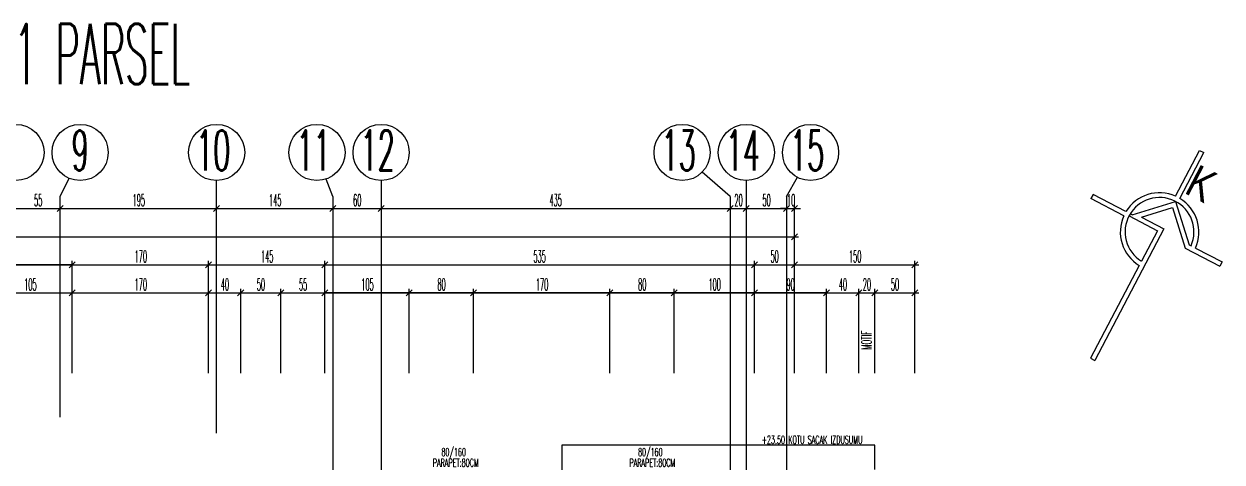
# Model space of a CAD drawing. Extents: x 78 to 306, y -397 to 18.
# Drawn here: x 276.4251 to 276.7237, y -396.4217 to -396.3125 of the extents above; entities that cross this region are included whole.
import ezdxf

# ---------------------------------------------------------------- set-up
doc = ezdxf.new("R2010")
doc.units = 0
doc.header["$LTSCALE"] = 0.5
doc.header["$MEASUREMENT"] = 0
doc.linetypes.add('DASHDOT2', pattern=[0.5, 0.25, -0.125, 0, -0.125])
doc.linetypes.add('DOT2', pattern=[0.125, 0, -0.125])
doc.layers.get('0').update_dxf_attribs({"linetype": 'CONTINUOUS'})
for name, color, linetype in [('AKS', 5, 'DASHDOT2'), ('IZDUSUM', 2, 'DOT2'), ('KAPI', 1, 'CONTINUOUS'), ('KOLON', 4, 'CONTINUOUS'), ('MERDIVEN', 3, 'CONTINUOUS'), ('OLCU', 31, 'CONTINUOUS'), ('TEFRIS', 11, 'CONTINUOUS')]:
    doc.layers.add(name, color=color, linetype=linetype)
doc.styles.add('ICMEKAN', font='romans.shx', dxfattribs={"width": 0.55, "height": 0.2})
doc.styles.add('MİMARİ YAZI', font='arial.ttf')
doc.styles.add('OLCU', font='romans.shx', dxfattribs={"width": 0.6, "height": 0.125})
doc.styles.add('OLCUIC', font='ROMANS.SHX', dxfattribs={"width": 0.4, "height": 0.15})

msp = doc.modelspace()

# ---------------------------------------------------------------- linework, layer by layer
at = {"color": 0, "linetype": 'ByBlock'}
for p, q in [((276.4348939419353, -396.3578098737721), (276.4333939419353, -396.3593098737721)), ((276.4333939419353, -396.3593098737721), (276.4348939419353, -396.3578098737721)), ((276.4738939419353, -396.3578098737721), (276.4723939419353, -396.3593098737721)), ((276.4723939419353, -396.3593098737721), (276.4738939419353, -396.3578098737721)), ((276.5028939419353, -396.3578098737721), (276.5013939419353, -396.3593098737721)), ((276.5013939419353, -396.3593098737721), (276.5028939419353, -396.3578098737721)), ((276.5148939419353, -396.3578098737721), (276.5133939419353, -396.3593098737721)), ((276.5133939419353, -396.3593098737721), (276.5148939419353, -396.3578098737721)), ((276.6018939419353, -396.3578098737721), (276.6003939419353, -396.3593098737721)), ((276.6003939419353, -396.3593098737721), (276.6018939419353, -396.3578098737721)), ((276.6058939419353, -396.3578098737721), (276.6043939419353, -396.3593098737721)), ((276.6043939419353, -396.3593098737721), (276.6058939419353, -396.3578098737721)), ((276.6143939419353, -396.3593098737721), (276.6158939419353, -396.3578098737721)), ((276.6143939419353, -396.3593098737721), (276.6158939419353, -396.3578098737721)), ((276.6178939419353, -396.3578098737721), (276.6163939419353, -396.3593098737721)), ((276.6163939419353, -396.3663098737721), (276.6178939419353, -396.3648098737721)), ((276.4363939419353, -396.3733098737721), (276.4378939419353, -396.3718098737721)), ((276.4378939419353, -396.3718098737721), (276.4363939419353, -396.3733098737721)), ((276.4718939419353, -396.3718098737721), (276.4703939419353, -396.3733098737721)), ((276.4703939419353, -396.3733098737721), (276.4718939419353, -396.3718098737721)), ((276.5008939419353, -396.3718098737721), (276.4993939419353, -396.3733098737721)), ((276.4993939419353, -396.3733098737721), (276.5008939419353, -396.3718098737721)), ((276.6078939419353, -396.3718098737721), (276.6063939419353, -396.3733098737721)), ((276.6063939419353, -396.3733098737721), (276.6078939419353, -396.3718098737721)), ((276.6163939419353, -396.3733098737721), (276.6178939419353, -396.3718098737721)), ((276.6178939419353, -396.3718098737721), (276.6163939419353, -396.3733098737721)), ((276.6463939419353, -396.3733098737721), (276.6478939419353, -396.3718098737721)), ((276.437893941935, -396.3788098737721), (276.436393941935, -396.3803098737721)), ((276.436393941935, -396.3803098737721), (276.437893941935, -396.3788098737721)), ((276.470393941935, -396.3803098737721), (276.471893941935, -396.3788098737721)), ((276.471893941935, -396.3788098737721), (276.470393941935, -396.3803098737721)), ((276.479893941935, -396.3788098737721), (276.478393941935, -396.3803098737721)), ((276.478393941935, -396.3803098737721), (276.479893941935, -396.3788098737721)), ((276.489893941935, -396.3788098737721), (276.488393941935, -396.3803098737721)), ((276.488393941935, -396.3803098737721), (276.489893941935, -396.3788098737721)), ((276.499393941935, -396.3803098737721), (276.500893941935, -396.3788098737721)), ((276.500893941935, -396.3788098737721), (276.499393941935, -396.3803098737721)), ((276.520393941935, -396.3803098737721), (276.521893941935, -396.3788098737721)), ((276.521893941935, -396.3788098737721), (276.520393941935, -396.3803098737721)), ((276.536393941935, -396.3803098737721), (276.537893941935, -396.3788098737721)), ((276.537893941935, -396.3788098737721), (276.536393941935, -396.3803098737721)), ((276.570393941935, -396.3803098737721), (276.571893941935, -396.3788098737721)), ((276.571893941935, -396.3788098737721), (276.570393941935, -396.3803098737721)), ((276.586393941935, -396.3803098737721), (276.587893941935, -396.3788098737721)), ((276.587893941935, -396.3788098737721), (276.586393941935, -396.3803098737721)), ((276.606393941935, -396.3803098737721), (276.607893941935, -396.3788098737721)), ((276.6078939419353, -396.3788098737721), (276.6063939419353, -396.3803098737721)), ((276.6258939419353, -396.3788098737721), (276.6243939419353, -396.3803098737721)), ((276.6243939419353, -396.3803098737721), (276.6258939419353, -396.3788098737721)), ((276.6338939419353, -396.3788098737721), (276.6323939419353, -396.3803098737721)), ((276.6323939419353, -396.3803098737721), (276.6338939419353, -396.3788098737721)), ((276.6378939419353, -396.3788098737721), (276.6363939419353, -396.3803098737721)), ((276.6363939419353, -396.3803098737721), (276.6378939419353, -396.3788098737721)), ((276.6463939419353, -396.3803098737721), (276.6478939419353, -396.3788098737721))]:
    msp.add_line(p, q, dxfattribs=at)
at = {"layer": 'AKS'}
for p, q in [((276.6011439419353, -396.3555598737721), (276.5941364952977, -396.3494664419133)), ((276.4341439419353, -396.3555598737721), (276.4364198420649, -396.3510080735128)), ((276.4731439419353, -396.8395598737721), (276.4731439419353, -396.3515598737721)), ((276.5021439419353, -396.3555598737721), (276.5004287112756, -396.3511765065306)), ((276.5141439419353, -396.3515598737721), (276.5141439419353, -396.8395598737721)), ((276.6051439419354, -396.3515598737721), (276.6051439419354, -396.8395598737721)), ((276.6151439419353, -396.3555598737721), (276.6178885354979, -396.3507568350377)), ((276.4341439419353, -396.8355598737721), (276.4341439419353, -396.3555598737721)), ((276.5021439419353, -396.3555598737721), (276.5021439419353, -396.8355598737721)), ((276.6011439419353, -396.3555598737721), (276.6011439419353, -396.8355598737721)), ((276.6151439419353, -396.3555598737721), (276.6151439419353, -396.8355598737721))]:
    msp.add_line(p, q, dxfattribs=at)
at = {"layer": 'IZDUSUM', "ltscale": 0.6}
for p, q in [((276.637143941933, -396.4175598737687), (276.5591439419293, -396.4175598737687)), ((276.5591439419293, -396.4175598737687), (276.5591439419296, -396.4275598737687)), ((276.637143941933, -396.4235598737721), (276.637143941933, -396.4175598737687))]:
    msp.add_line(p, q, dxfattribs=at)
at = {"layer": 'MERDIVEN', "ltscale": 1.5}
for p, q in [((276.7121160437756, -396.3554509950874), (276.7181038133266, -396.3440368192673)), ((276.7181038133266, -396.3440368192673), (276.719164259473, -396.3445931193669)), ((276.7131764899219, -396.356007295187), (276.719164259473, -396.3445931193669)), ((276.6915540602912, -396.355011391974), (276.6909977601916, -396.3560718381203)), ((276.6991891129195, -396.3603689449127), (276.6909977601916, -396.3560718381203)), ((276.6997454130191, -396.3593084987664), (276.6915540602912, -396.355011391974)), ((276.7013198361061, -396.3601344263471), (276.7120984893179, -396.3567733451511)), ((276.7036279065513, -396.3606690804693), (276.7113117621723, -396.3582730424733)), ((276.7113117621723, -396.3582730424733), (276.7144640192384, -396.3683820174632)), ((276.7120984893179, -396.3567733451511), (276.7154595705139, -396.3675519983628)), ((276.7005114629832, -396.3603864993705), (276.7075813301871, -396.3640952853783)), ((276.7013198361061, -396.3601344263471), (276.7008081311965, -396.3598659907522)), ((276.7036279065513, -396.3606690804693), (276.7091980764329, -396.3635911393316)), ((276.7091980764329, -396.3635911393316), (276.6919690448819, -396.3964339522786)), ((276.7075813301871, -396.3640952853783), (276.7036041085843, -396.3716768574918)), ((276.7144640192384, -396.3683820174632), (276.7231297874389, -396.3729279981617)), ((276.7154595705139, -396.3675519983628), (276.7159712754235, -396.3678204339578)), ((276.7170339936009, -396.3683779259435), (276.7236860875385, -396.3718675520154)), ((276.7030466165985, -396.3727395756692), (276.6909085987356, -396.3958776521791)), ((276.7236860875385, -396.3718675520154), (276.7231297874389, -396.3729279981617)), ((276.6909085987356, -396.3958776521791), (276.6919690448819, -396.3964339522786))]:
    msp.add_line(p, q, dxfattribs=at)
for radius, start, end in [(0.008582367467521017, 336.3194286985035, 238.3184073330993), (0.009779871467521165, 65.82892631147934, 148.8089097203041), (0.009779871467521165, 335.8289263114793, 58.80890972030406), (0.009779871467521165, 155.8289263114793, 238.808909720304)]:
    msp.add_arc((276.7081115532602, -396.3643734354281), radius, start, end, dxfattribs=at)
at = {"layer": 'OLCU', "ltscale": 1.4}
for p, q in [((276.4231439419353, -396.3585598737721), (276.6181439419353, -396.3585598737721)), ((276.4231439419353, -396.3585598737721), (276.4341439419353, -396.3585598737721)), ((276.4341439419353, -396.3585598737721), (276.4731439419353, -396.3585598737721)), ((276.4731439419353, -396.3585598737721), (276.5021439419353, -396.3585598737721)), ((276.5021439419353, -396.3585598737721), (276.5141439419353, -396.3585598737721)), ((276.5141439419353, -396.3585598737721), (276.6011439419353, -396.3585598737721)), ((276.6011439419353, -396.3585598737721), (276.6051439419354, -396.3585598737721)), ((276.6051439419354, -396.3585598737721), (276.6151439419353, -396.3585598737721)), ((276.6151439419353, -396.3585598737721), (276.6136439419353, -396.3585598737721)), ((276.6171439419353, -396.3995598737721), (276.6171439419353, -396.3575598737721)), ((276.6171439419353, -396.3585598737721), (276.6186439419353, -396.3585598737721)), ((276.2291439419353, -396.3655598737721), (276.6171439419353, -396.3655598737721)), ((276.4231439419353, -396.3655598737721), (276.6181439419353, -396.3655598737721)), ((276.4371439419353, -396.3725598737721), (276.3751439419353, -396.3725598737721)), ((276.4231439419353, -396.3725598737721), (276.6481439419353, -396.3725598737721)), ((276.4371439419353, -396.3995598737721), (276.4371439419353, -396.3715598737721)), ((276.4371439419353, -396.3725598737721), (276.4711439419353, -396.3725598737721)), ((276.4711439419353, -396.3995598737721), (276.4711439419353, -396.3715598737721)), ((276.4711439419353, -396.3725598737721), (276.5001439419353, -396.3725598737721)), ((276.5001439419353, -396.3995598737721), (276.5001439419353, -396.3715598737721)), ((276.5001439419353, -396.3725598737721), (276.6071439419353, -396.3725598737721)), ((276.6071439419353, -396.3995598737721), (276.6071439419353, -396.3715598737721)), ((276.6071439419353, -396.3725598737721), (276.6171439419353, -396.3725598737721)), ((276.6171439419353, -396.3725598737721), (276.6471439419353, -396.3725598737721)), ((276.6471439419353, -396.3995598737721), (276.6471439419353, -396.3715598737721)), ((276.416143941935, -396.3795598737721), (276.437143941935, -396.3795598737721)), ((276.4231439419353, -396.3795598737721), (276.6481439419353, -396.3795598737721)), ((276.437143941935, -396.3795598737721), (276.471143941935, -396.3795598737721)), ((276.471143941935, -396.3795598737721), (276.479143941935, -396.3795598737721)), ((276.4791439419347, -396.3995598737721), (276.4791439419347, -396.3785598737721)), ((276.479143941935, -396.3795598737721), (276.489143941935, -396.3795598737721)), ((276.4891439419347, -396.3995598737721), (276.4891439419347, -396.3785598737721)), ((276.489143941935, -396.3795598737721), (276.500143941935, -396.3795598737721)), ((276.521143941935, -396.3795598737721), (276.500143941935, -396.3795598737721)), ((276.5211439419347, -396.3995598737721), (276.5211439419347, -396.3785598737721)), ((276.537143941935, -396.3795598737721), (276.521143941935, -396.3795598737721)), ((276.5371439419347, -396.3995598737721), (276.5371439419347, -396.3785598737721)), ((276.571143941935, -396.3795598737721), (276.537143941935, -396.3795598737721)), ((276.5711439419347, -396.3995598737721), (276.5711439419347, -396.3785598737721)), ((276.587143941935, -396.3795598737721), (276.571143941935, -396.3795598737721)), ((276.5871439419347, -396.3995598737721), (276.5871439419347, -396.3785598737721)), ((276.607143941935, -396.3795598737721), (276.587143941935, -396.3795598737721)), ((276.6251439419353, -396.3795598737721), (276.6071439419353, -396.3795598737721)), ((276.6251439419353, -396.3995598737721), (276.6251439419353, -396.3785598737721)), ((276.6251439419353, -396.3795598737721), (276.6331439419353, -396.3795598737721)), ((276.6331439419353, -396.3995598737721), (276.6331439419353, -396.3785598737721)), ((276.6331439419353, -396.3795598737721), (276.6371439419353, -396.3795598737721)), ((276.6371439419353, -396.3995598737721), (276.6371439419353, -396.3785598737721)), ((276.6371439419353, -396.3795598737721), (276.6471439419353, -396.3795598737721))]:
    msp.add_line(p, q, dxfattribs=at)
at = {"layer": 'TEFRIS'}
for centre in [(276.4231439419353, -396.3445598737721), (276.4391439419353, -396.3445598737721), (276.4731439419353, -396.3445598737721), (276.4981439419353, -396.3445598737721), (276.5141439419353, -396.3445598737721), (276.5891439419353, -396.3445598737721), (276.6051439419353, -396.3445598737721), (276.6211439419353, -396.3445598737721)]:
    msp.add_circle(centre, 0.006999999999999999, dxfattribs=at)

# ---------------------------------------------------------------- texts
at = {"layer": 'KAPI'}
for s, height, rotation, style, width, p in [('K', 0.008100000000000716, 332.4725591553, 'MİMARİ YAZI', 0.8, (276.7139877623226, -396.3545196817899)), ('MOTIF', 0.002499999999999999, 90, 'OLCU', 0.5, (276.6363396829867, -396.3937179445661))]:
    msp.add_text(s, height=height, rotation=rotation, dxfattribs=dict(at, style=style, width=width)).set_placement(p)
at = {"layer": 'KAPI', "linetype": 'Continuous', "style": 'ICMEKAN', "width": 0.5}
for s, p in [('+23.50 KOTU SACAK IZDUSUMU', (276.6089911240919, -396.4171826543356)), ('80/160', (276.5291690742649, -396.4202544056695)), ('80/160', (276.578169074265, -396.4202544056695)), ('PARAPET:80CM', (276.5270086832325, -396.4228986009421)), ('PARAPET:80CM', (276.5760086832325, -396.4228986009421))]:
    msp.add_text(s, height=0.002, dxfattribs=at).set_placement(p)
at = {"layer": 'KOLON', "style": 'OLCU'}
for s, height, width, p in [('8463 ADA 11 PARSEL', 0.015, 0.45, (276.3679140199449, -396.3275215981429)), ('9', 0.01, 0.5, (276.4369931002939, -396.349044251146)), ('10', 0.01, 0.5, (276.4679931002939, -396.349044251146)), ('11', 0.01, 0.5, (276.4929931002939, -396.349044251146)), ('12', 0.01, 0.5, (276.5089931002939, -396.349044251146)), ('13', 0.01, 0.5, (276.5839931002939, -396.349044251146)), ('14', 0.01, 0.5, (276.5999931002938, -396.349044251146)), ('15', 0.01, 0.5, (276.6159931002938, -396.349044251146))]:
    msp.add_text(s, height=height, dxfattribs=dict(at, width=width)).set_placement(p)
at = {"layer": 'OLCU', "style": 'OLCUIC', "width": 0.4}
for s, p in [('55', (276.4276725133639, -396.3579598737721)), ('195', (276.4522153705067, -396.3579598737721)), ('145', (276.4862153705067, -396.3579598737721)), ('60', (276.5071725133639, -396.3579598737721)), ('435', (276.5561010847925, -396.3579598737721)), ('20', (276.6021725133639, -396.3579598737721)), ('50', (276.6091725133639, -396.3579598737721)), ('10', (276.6152867990782, -396.3579598737721)), ('170', (276.4527153705068, -396.3719598737721)), ('145', (276.4842153705068, -396.3719598737721)), ('535', (276.5521010847925, -396.3719598737721)), ('50', (276.6111725133639, -396.3719598737721)), ('150', (276.6307153705068, -396.3719598737721)), ('105', (276.4252153705065, -396.3789598737721)), ('170', (276.4527153705064, -396.3789598737721)), ('40', (276.4741725133636, -396.3789598737721)), ('50', (276.4831725133636, -396.3789598737721)), ('55', (276.4936725133636, -396.3789598737721)), ('105', (276.5092153705065, -396.3789598737721)), ('80', (276.5281725133636, -396.3789598737721)), ('170', (276.5527153705065, -396.3789598737721)), ('80', (276.5781725133636, -396.3789598737721)), ('100', (276.5957153705065, -396.3789598737721)), ('90', (276.6151725133639, -396.3789598737721)), ('40', (276.6281725133639, -396.3789598737721)), ('20', (276.6341725133639, -396.3789598737721)), ('50', (276.6411725133639, -396.3789598737721))]:
    msp.add_text(s, height=0.003, dxfattribs=at).set_placement(p)

doc.saveas('drawing.dxf')
